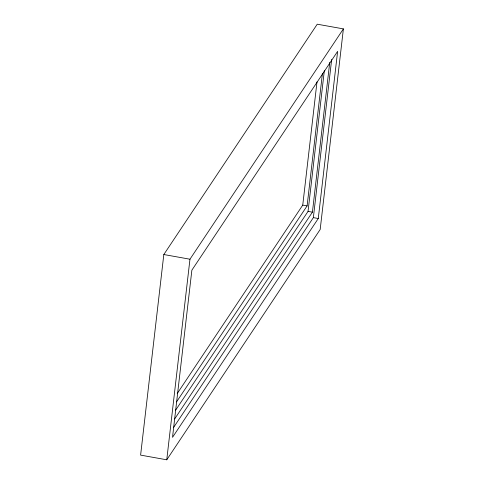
<?xml version="1.0" encoding="UTF-8"?>
<svg xmlns="http://www.w3.org/2000/svg" width="484" height="484" viewBox="0 0 484 484"><rect width="100%" height="100%" fill="white"/><g stroke="black" fill="none" stroke-linecap="round" stroke-linejoin="round"><path stroke-width="0.73" d="M163.816 254.53L140.608 455.117L166.756 459.8L320.184 229.47L343.392 28.883L317.244 24.2L163.816 254.53L189.964 259.212L343.392 28.883M166.756 459.8L189.964 259.212M177.217 393.565L302.748 205.113L317.008 81.85M176.557 401.883L307.104 205.894L322.404 73.665M175.347 410.601L308.054 211.375L324.334 70.664M174.682 418.926L312.416 212.155L329.731 62.46M173.472 427.644L313.366 217.631L331.667 59.471M318.278 218.514L337.62 51.358L191.87 270.169L172.528 437.324L318.278 218.514L313.366 217.631M302.748 205.113L307.104 205.894M308.054 211.375L312.416 212.155"/></g></svg>
